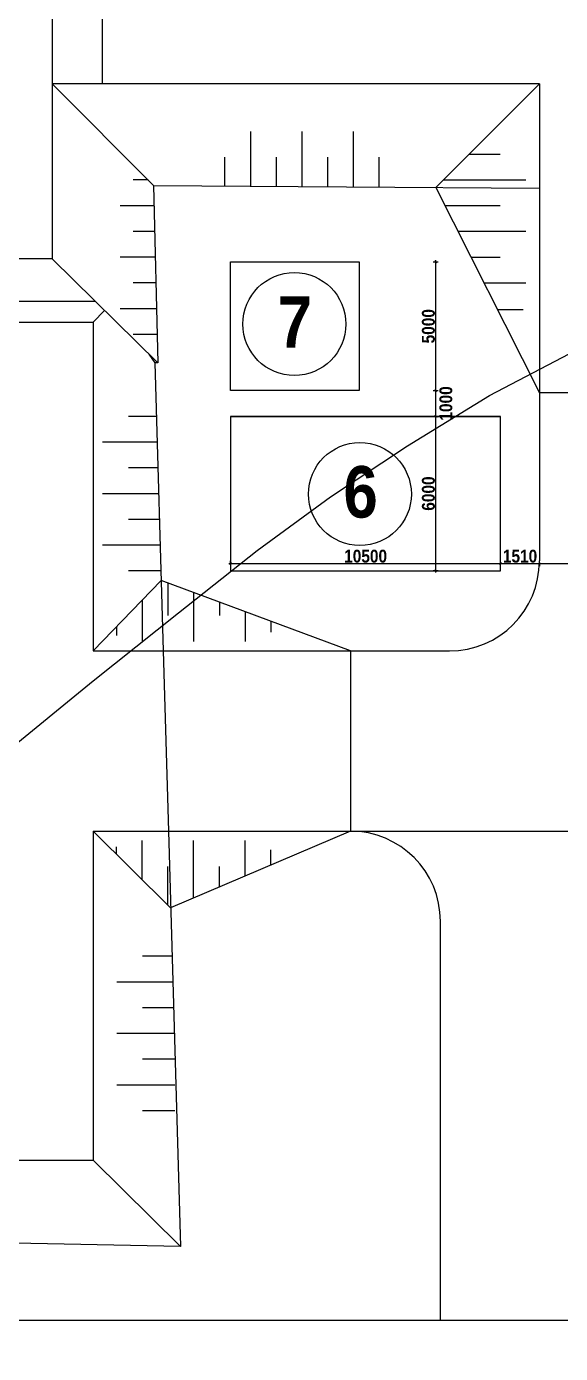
# Model space of a CAD drawing. Header units: millimetres. Extents: x -51 to 2999949, y -1641567 to 415040.
# Drawn here: x 2307079 to 2327837, y 193170 to 244712 of the extents above; entities that cross this region are included whole.
import ezdxf

# ---------------------------------------------------------------- set-up
doc = ezdxf.new("R2010")
doc.units = ezdxf.units.MM
doc.header["$LTSCALE"] = 75
doc.header["$MEASUREMENT"] = 0
doc.layers.get('0').update_dxf_attribs({"linetype": 'CONTINUOUS'})
for name, color, linetype in [('cesty', 161, 'CONTINUOUS'), ('objekt A+B', 10, 'CONTINUOUS'), ('objekt C', 30, 'CONTINUOUS'), ('svahování', 80, 'CONTINUOUS'), ('TEXT hloubky ŘEZ', 255, 'CONTINUOUS'), ('zařízení staveniště', 7, 'CONTINUOUS')]:
    doc.layers.add(name, color=color, linetype=linetype)
doc.styles.add('zařízení stavby', font='ariblk.ttf', dxfattribs={"width": 0.75, "height": 2000})
doc.styles.add('ŘEZ HLOUBKY', font='ariblk.ttf', dxfattribs={"width": 0.75, "height": 500})
doc.dimstyles.new('koty', dxfattribs={"dimscale": 0, "dimtxt": 500, "dimasz": 100, "dimexe": 100, "dimexo": 1000, "dimgap": 25, "dimtad": 1, "dimdec": 3, "dimrnd": 5, "dimzin": 12, "dimdsep": 46, "dimtxsty": 'ŘEZ HLOUBKY', "dimblk": 'ARCHTICK', "dimcen": 150, "dimdle": 65, "dimclrd": 256, "dimclre": 256, "dimclrt": 141, "dimadec": 0, "dimazin": 0, "dimtfac": 1, "dimtdec": 3, "dimtmove": 2, "dimatfit": 2, "dimldrblk": 'DOTSMALL', "dimfxl": 100, "dimfxlon": 1, "dimtolj": 1, "dimtzin": 0, "dimarcsym": 0})

# ---------------------------------------------------------------- blocks, each defined once
blk = doc.blocks.new('_ArchTick')
at = {"color": 0, "linetype": 'ByBlock', "const_width": 0.15}
blk.add_lwpolyline([(-0.5, -0.5), (0.5, 0.5)], dxfattribs=at)
blk = doc.blocks.new('*D86')
at = {"layer": 'zařízení staveniště', "lineweight": -2, "transparency": 16777216}
for p, q in [((2323088, 229571), (2322888, 229571)), ((2322988, 223506), (2322988, 229636)), ((2323088, 223571), (2322888, 223571))]:
    blk.add_line(p, q, dxfattribs=at)
at = {"layer": 'zařízení staveniště', "lineweight": -2, "transparency": 16777216, "xscale": 100, "yscale": 100, "zscale": 100}
for p, rotation in [((2322988, 229571), 90), ((2322988, 223571), 270)]:
    blk.add_blockref('_ArchTick', p, dxfattribs=dict(at, rotation=rotation))
at = {"layer": 'zařízení staveniště', "color": 141, "transparency": 16777216, "insert": (2322704, 226571), "char_height": 500, "attachment_point": 5, "rotation": 90, "style": 'ŘEZ HLOUBKY'}
blk.add_mtext('\\A1;6000', dxfattribs=at)
blk = doc.blocks.new('_DotSmall')
at = {"color": 0, "linetype": 'ByBlock', "const_width": 0.5}
blk.add_lwpolyline([(-0.0625, 0, 1), (0.0625, 0, 1)], format="xyb", close=True, dxfattribs=at)
blk = doc.blocks.new('*D87')
at = {"layer": 'zařízení staveniště', "lineweight": -2, "transparency": 16777216}
for p, q in [((2322888, 230571), (2323088, 230571)), ((2322988, 229506), (2322988, 230636)), ((2323088, 229571), (2322888, 229571))]:
    blk.add_line(p, q, dxfattribs=at)
at = {"layer": 'zařízení staveniště', "lineweight": -2, "transparency": 16777216, "xscale": 100, "yscale": 100, "zscale": 100}
for p, rotation in [((2322988, 230571), 90), ((2322988, 229571), 270)]:
    blk.add_blockref('_ArchTick', p, dxfattribs=dict(at, rotation=rotation))
at = {"layer": 'zařízení staveniště', "color": 141, "transparency": 16777216, "insert": (2323384, 230071), "char_height": 500, "attachment_point": 5, "rotation": 90, "style": 'ŘEZ HLOUBKY'}
blk.add_mtext('\\A1;1000', dxfattribs=at)
blk = doc.blocks.new('*D88')
at = {"layer": 'zařízení staveniště', "lineweight": -2, "transparency": 16777216}
for p, q in [((2322888, 235571), (2323088, 235571)), ((2322988, 230506), (2322988, 235636)), ((2322888, 230571), (2323088, 230571))]:
    blk.add_line(p, q, dxfattribs=at)
at = {"layer": 'zařízení staveniště', "lineweight": -2, "transparency": 16777216, "xscale": 100, "yscale": 100, "zscale": 100}
for p, rotation in [((2322988, 235571), 90), ((2322988, 230571), 270)]:
    blk.add_blockref('_ArchTick', p, dxfattribs=dict(at, rotation=rotation))
at = {"layer": 'zařízení staveniště', "color": 141, "transparency": 16777216, "insert": (2322704, 233071), "char_height": 500, "attachment_point": 5, "rotation": 90, "style": 'ŘEZ HLOUBKY'}
blk.add_mtext('\\A1;5000', dxfattribs=at)
blk = doc.blocks.new('*D89')
at = {"layer": 'zařízení staveniště', "lineweight": -2, "transparency": 16777216}
for p, q in [((2314946, 223854), (2325576, 223854)), ((2315011, 223854), (2315011, 223954)), ((2325511, 223854), (2325511, 223954))]:
    blk.add_line(p, q, dxfattribs=at)
at = {"layer": 'zařízení staveniště', "lineweight": -2, "transparency": 16777216, "xscale": 100, "yscale": 100, "zscale": 100, "rotation": 180}
blk.add_blockref('_ArchTick', (2315011, 223854), dxfattribs=at)
at = {"layer": 'zařízení staveniště', "lineweight": -2, "transparency": 16777216, "xscale": 100, "yscale": 100, "zscale": 100}
blk.add_blockref('_ArchTick', (2325511, 223854), dxfattribs=at)
at = {"layer": 'zařízení staveniště', "color": 141, "transparency": 16777216, "insert": (2320261, 224137), "char_height": 500, "attachment_point": 5, "style": 'ŘEZ HLOUBKY'}
blk.add_mtext('\\A1;10500', dxfattribs=at)
blk = doc.blocks.new('*D90')
at = {"layer": 'zařízení staveniště', "lineweight": -2, "transparency": 16777216}
for p, q in [((2325446, 223854), (2327085, 223854)), ((2325511, 223854), (2325511, 223954)), ((2327020, 223854), (2327020, 223754))]:
    blk.add_line(p, q, dxfattribs=at)
at = {"layer": 'zařízení staveniště', "lineweight": -2, "transparency": 16777216, "xscale": 100, "yscale": 100, "zscale": 100, "rotation": 180}
blk.add_blockref('_ArchTick', (2325511, 223854), dxfattribs=at)
at = {"layer": 'zařízení staveniště', "lineweight": -2, "transparency": 16777216, "xscale": 100, "yscale": 100, "zscale": 100}
blk.add_blockref('_ArchTick', (2327020, 223854), dxfattribs=at)
at = {"layer": 'zařízení staveniště', "color": 141, "transparency": 16777216, "insert": (2326265, 224137), "char_height": 500, "attachment_point": 5, "style": 'ŘEZ HLOUBKY'}
blk.add_mtext('\\A1;1510', dxfattribs=at)
blk = doc.blocks.new('*D91')
at = {"layer": 'zařízení staveniště', "lineweight": -2, "transparency": 16777216}
for p, q in [((2326955, 223854), (2334085, 223854)), ((2327020, 223854), (2327020, 223754)), ((2334020, 223854), (2334020, 223754))]:
    blk.add_line(p, q, dxfattribs=at)
at = {"layer": 'zařízení staveniště', "lineweight": -2, "transparency": 16777216, "xscale": 100, "yscale": 100, "zscale": 100, "rotation": 180}
blk.add_blockref('_ArchTick', (2327020, 223854), dxfattribs=at)
at = {"layer": 'zařízení staveniště', "lineweight": -2, "transparency": 16777216, "xscale": 100, "yscale": 100, "zscale": 100}
blk.add_blockref('_ArchTick', (2334020, 223854), dxfattribs=at)
at = {"layer": 'zařízení staveniště', "color": 141, "transparency": 16777216, "insert": (2330520, 224137), "char_height": 500, "attachment_point": 5, "style": 'ŘEZ HLOUBKY'}
blk.add_mtext('\\A1;7000', dxfattribs=at)

msp = doc.modelspace()

# ---------------------------------------------------------------- linework, layer by layer
msp.add_lwpolyline([(2289889.1768, 202395.7192), (2294287.0994, 206356.4266), (2298453.5358, 209957.0458), (2302414.2432, 213377.6537), (2306169.1821, 216438.1866), (2309666.9564, 219292.9904), (2312984.6802, 221942.0258), (2316045.2262, 224359.6013), (2318900.0038, 226442.8195), (2321883.3964, 228423.1666), (2325072.5313, 230377.796), (2328467.4083, 232152.4009), (2332222.3604, 234004.1592), (2336285.9257, 235650.1491), (2340580.9772, 237296.1651), (2345081.7709, 238942.155), (2345184.642, 238942.155)])
at = {"layer": 'cesty'}
for p, q in [((2327019.7798, 242484.2977), (2322997.2698, 238461.7876)), ((2327019.7798, 242484.2977), (2327019.7798, 223959.2977)), ((2322997.2698, 238461.7876), (2327019.7798, 230484.2977)), ((2327019.7798, 238431.9892), (2327019.7798, 226431.9892)), ((2334019.7798, 230484.2977), (2327019.7798, 230484.2977)), ((2309669.7798, 220459.2977), (2312313.0059, 223197.2844)), ((2319669.7798, 220459.2977), (2312313.0059, 223197.2844)), ((2309669.7798, 220459.2977), (2323519.7798, 220459.2977)), ((2309669.7798, 220459.2977), (2319669.7798, 220459.2977)), ((2309669.7798, 213459.2977), (2340019.7798, 213459.2977)), ((2309669.7798, 213459.2977), (2312680.984, 210475.7891)), ((2319669.7798, 213459.2977), (2312680.984, 210475.7891)), ((2323169.7798, 194459.2977), (2323169.7798, 209959.2977))]:
    msp.add_line(p, q, dxfattribs=at)
for centre, start, end in [((2323519.7798, 223959.2977), 270, 0), ((2319669.7798, 209959.2977), 0, 90)]:
    msp.add_arc(centre, 3500, start, end, dxfattribs=at)
at = {"layer": 'objekt A+B'}
for p, q in [((2308069.7798, 269684.2977), (2308069.7798, 242484.2977)), ((2310019.7798, 269684.2977), (2310019.7798, 242484.2977)), ((2327019.7798, 242484.2977), (2308069.7798, 242484.2977)), ((2308069.7798, 242484.2977), (2308069.7798, 235684.2977)), ((2308069.7798, 242484.2977), (2312010.904, 238543.1735)), ((2312010.904, 238543.1735), (2312185.7949, 231646.8748)), ((2312010.904, 238543.1735), (2327019.7798, 238431.9892)), ((2308069.7798, 235684.2977), (2265669.7798, 235684.2977)), ((2308069.7798, 235684.2977), (2312185.7949, 231646.8748)), ((2312185.7949, 231646.8748), (2312068.576, 231647.5525))]:
    msp.add_line(p, q, dxfattribs=at)
at = {"layer": 'objekt C'}
for p, q in [((2264862.7267, 234041.3508), (2309744.7083, 234041.3508)), ((2309669.7798, 233234.2977), (2310106.3972, 233686.568)), ((2265669.7798, 233234.2977), (2309669.7798, 233234.2977)), ((2309669.7798, 233234.2977), (2309669.7798, 220459.2977)), ((2311838.6105, 231987.4301), (2312068.576, 231647.5525)), ((2312068.576, 231647.5525), (2312392.2041, 220459.2977)), ((2309669.7798, 213459.2977), (2309669.7798, 200684.2977)), ((2312594.6839, 213459.2977), (2313061.4127, 197323.8594)), ((2265669.7798, 200684.2977), (2309669.7798, 200684.2977)), ((2309669.7798, 200684.2977), (2313061.4127, 197323.8594)), ((2313061.4127, 197323.8594), (2263206.4049, 198294.1441))]:
    msp.add_line(p, q, dxfattribs=at)
at = {"layer": 'svahování'}
for p, q in [((2315794.6452, 238515.1439), (2315794.6452, 240632.4464)), ((2317794.6452, 238500.3281), (2317794.6452, 240632.4464)), ((2319794.6452, 238485.5123), (2319794.6452, 240632.4464)), ((2324295.0067, 239759.5245), (2325490.6182, 239759.5245)), ((2314794.6452, 238522.5518), (2314794.6452, 239632.4464)), ((2316794.6452, 238507.736), (2316794.6452, 239632.4464)), ((2318794.6452, 238492.9202), (2318794.6452, 239632.4464)), ((2320794.6452, 238478.1044), (2320794.6452, 239632.4464)), ((2311801.9215, 238752.156), (2311225.2647, 238752.156)), ((2323295.0067, 238759.5245), (2326490.6182, 238759.5245)), ((2312030.9643, 237752.156), (2310725.2647, 237752.156)), ((2323351.3736, 237759.5245), (2325490.6182, 237759.5245)), ((2312056.3244, 236752.156), (2311225.2647, 236752.156)), ((2323855.6062, 236759.5245), (2326490.6182, 236759.5245)), ((2312081.6845, 235752.156), (2310725.2647, 235752.156)), ((2324359.8387, 235759.5245), (2325490.6182, 235759.5245)), ((2312107.0447, 234752.156), (2311225.2647, 234752.156)), ((2324864.0713, 234759.5245), (2326490.6182, 234759.5245)), ((2312132.4048, 233752.156), (2310725.2647, 233752.156)), ((2326388.8586, 233703.1099), (2325396.7499, 233703.1099)), ((2312157.7649, 232752.156), (2311225.2647, 232752.156)), ((2312128.8189, 229564.8759), (2311038.812, 229564.8759)), ((2312157.7446, 228564.8759), (2310038.812, 228564.8759)), ((2312186.6703, 227564.8759), (2311038.812, 227564.8759)), ((2312215.596, 226564.8759), (2310038.812, 226564.8759)), ((2312244.5217, 225564.8759), (2311038.812, 225564.8759)), ((2312273.4474, 224564.8759), (2310038.812, 224564.8759)), ((2312288.812, 223564.8759), (2311038.812, 223564.8759)), ((2312574.9784, 223099.7855), (2312574.9784, 221828.5771)), ((2313574.9784, 222727.6133), (2313574.9784, 220828.5771)), ((2311574.9784, 222432.7983), (2311574.9784, 220828.5771)), ((2314574.9784, 222355.4411), (2314574.9784, 221828.5771)), ((2315574.9784, 221983.2689), (2315574.9784, 220828.5771)), ((2310574.9784, 221396.9479), (2310574.9784, 221064.2081)), ((2316574.9784, 221611.0967), (2316574.9784, 221182.3805)), ((2311574.9784, 211571.6223), (2311574.9784, 213090.0182)), ((2313574.9784, 210857.4342), (2313574.9784, 213090.0182)), ((2315574.9784, 211711.2318), (2315574.9784, 213090.0182)), ((2310574.9784, 212562.4247), (2310574.9784, 212854.3872)), ((2316574.9784, 212138.1306), (2316574.9784, 212736.2149)), ((2312574.9784, 210580.8198), (2312574.9784, 212090.0182)), ((2314574.9784, 211284.333), (2314574.9784, 212090.0182)), ((2312735.3264, 208597.0995), (2311591.5468, 208597.0995)), ((2312764.2521, 207597.0995), (2310591.5468, 207597.0995)), ((2312793.1778, 206597.0995), (2311591.5468, 206597.0995)), ((2312841.5468, 205597.0995), (2310591.5468, 205597.0995)), ((2312841.5468, 204597.0995), (2311591.5468, 204597.0995)), ((2312841.5468, 203597.0995), (2310591.5468, 203597.0995)), ((2312841.5468, 202597.0995), (2311591.5468, 202597.0995))]:
    msp.add_line(p, q, dxfattribs=at)
at = {"layer": 'TEXT hloubky ŘEZ'}
for p, q in [((2312392.2041, 220459.2977), (2312594.6839, 213459.2977)), ((2319669.7798, 220459.2977), (2319669.7798, 213459.2977))]:
    msp.add_line(p, q, dxfattribs=at)
at = {"layer": 'zařízení staveniště'}
for p, q in [((2315010.904, 229570.8612), (2325510.904, 229570.8612)), ((2325510.904, 229570.8612), (2315010.904, 229570.8612)), ((2315010.904, 229570.8612), (2315010.904, 223570.8612)), ((2325510.904, 223570.8612), (2325510.904, 229570.8612)), ((2315010.904, 223570.8612), (2325510.904, 223570.8612))]:
    msp.add_line(p, q, dxfattribs=at)
for points in [[(2315010.904, 235570.8612), (2320010.904, 235570.8612), (2320010.904, 230570.8612), (2315010.904, 230570.8612)], [(2265169.7798, 194459.2977), (2330169.7798, 194459.2977), (2330169.7798, 181459.2977), (2265169.7798, 181459.2977)]]:
    msp.add_lwpolyline(points, close=True, dxfattribs=at)
for centre in [(2317491.8794, 233156.0565), (2320039.9136, 226552.584)]:
    msp.add_circle(centre, 2000, dxfattribs=at)

# ---------------------------------------------------------------- texts
at = {"layer": 'zařízení staveniště', "char_height": 2000, "attachment_point": 1, "style": 'zařízení stavby'}
for s, insert in [('7', (2316844.8327, 234233.5099)), ('6', (2319400.3276, 227638.4542))]:
    msp.add_mtext_dynamic_manual_height_columns(s, width=5155.681041, gutter_width=10000, heights=[0], dxfattribs=dict(at, insert=insert))

# ---------------------------------------------------------------- dimensions: what is measured, and where the dimension line sits
at = {"layer": 'zařízení staveniště'}
for base, p1, p2, picture, middle in [((2322987.6872, 235570.8612), (2320010.904, 230570.8612), (2320010.904, 235570.8612), '*D88', (2322704.1606, 233070.8612)), ((2322987.6872, 230570.8612), (2325510.904, 229570.8612), (2320010.904, 230570.8612), '*D87', (2323383.7138, 230070.8612)), ((2322987.6872, 229570.8612), (2325510.904, 223570.8612), (2325510.904, 229570.8612), '*D86', (2322704.1606, 226570.8612))]:
    dim = msp.add_linear_dim(base=base, p1=p1, p2=p2, angle=90, dimstyle='koty', override={"dimscale": 1}, dxfattribs=at)
    dim.commit()
    dim.dimension.update_dxf_attribs({"geometry": picture, "text_midpoint": middle})
for base, p1, p2, picture, middle in [((2325510.904, 223853.6197), (2315010.904, 223570.8612), (2325510.904, 223570.8612), '*D89', (2320260.904, 224137.1463)), ((2327019.7798, 223853.6197), (2325510.904, 223570.8612), (2327019.7798, 223959.2977), '*D90', (2326265.3419, 224137.1463)), ((2334019.7798, 223853.6197), (2327019.7798, 223959.2977), (2334019.7798, 223959.2977), '*D91', (2330519.7798, 224137.1463))]:
    dim = msp.add_linear_dim(base=base, p1=p1, p2=p2, dimstyle='koty', override={"dimscale": 1}, dxfattribs=at)
    dim.commit()
    dim.dimension.update_dxf_attribs({"geometry": picture, "text_midpoint": middle})

doc.saveas('drawing.dxf')
